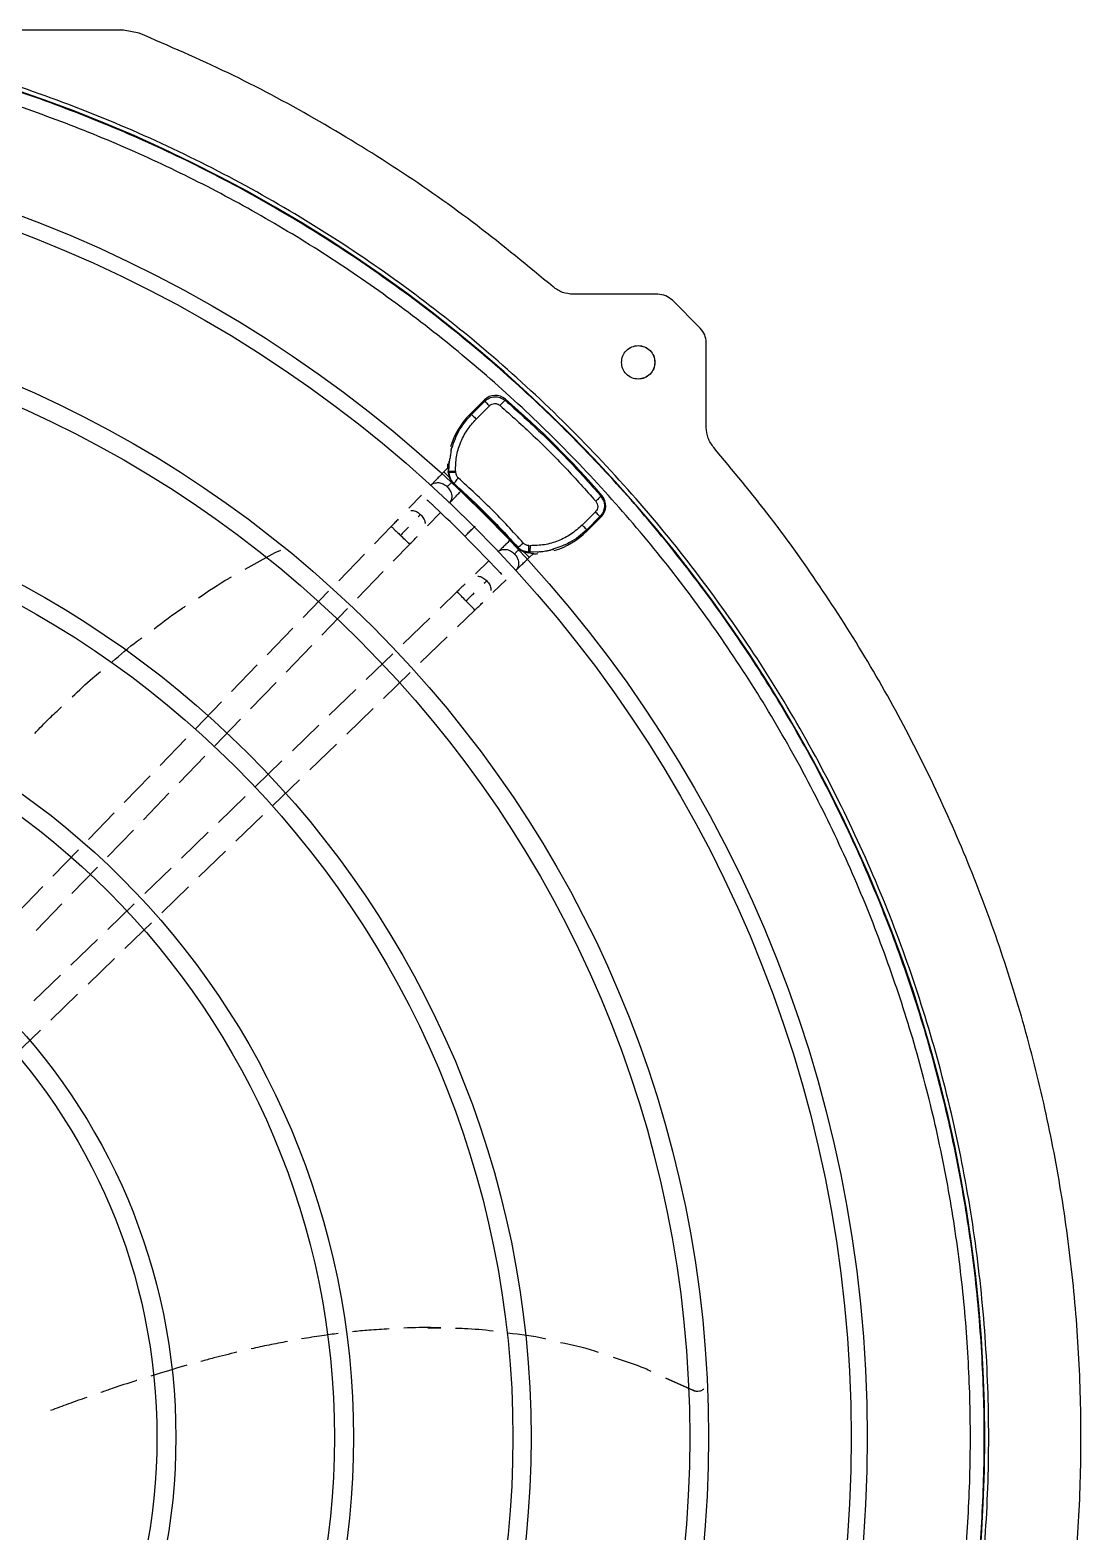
# Model space of a CAD drawing. Extents: x -31 to 236, y -16 to 155.
# Drawn here: x 75.47 to 83.52, y 62.45 to 73.97 of the extents above; entities that cross this region are included whole.
import ezdxf

# ---------------------------------------------------------------- set-up
doc = ezdxf.new("R2010")
doc.units = 0
doc.header["$MEASUREMENT"] = 0
doc.layers.get('0').update_dxf_attribs({"linetype": 'CONTINUOUS'})

msp = doc.modelspace()

# ---------------------------------------------------------------- linework, layer by layer
at = {"color": 7, "linetype": 'Continuous', "lineweight": 25}
for p, q in [((76.18135, 73.9656), (73.62462, 73.9656)), ((76.30084, 73.94205), (76.18135, 73.9656)), ((80.27767, 71.94015), (79.62806, 71.94015)), ((80.60235, 71.68069), (80.38901, 71.89403)), ((80.64847, 70.91973), (80.64847, 71.56935)), ((78.83667, 71.01904), (78.94826, 71.13063)), ((78.9492, 71.11951), (78.84903, 71.01926)), ((78.90458, 71.00341), (78.98619, 71.0851)), ((78.94826, 71.13063), (78.9492, 71.11951)), ((79.10859, 71.13675), (79.10965, 71.12528)), ((78.84903, 71.01926), (78.83667, 71.01904)), ((78.88449, 70.98332), (78.90458, 71.00341)), ((78.66742, 70.61076), (78.63678, 70.57907)), ((78.67028, 70.58262), (78.67638, 70.58291)), ((78.67099, 70.57338), (78.67028, 70.58262)), ((78.67668, 70.57364), (78.67099, 70.57338)), ((78.67099, 70.57338), (78.67834, 70.53907)), ((78.67638, 70.58291), (78.67926, 70.66321)), ((78.67638, 70.58291), (78.67668, 70.57364)), ((78.68352, 70.54443), (78.67668, 70.57364)), ((78.7267, 70.58464), (78.727, 70.5752)), ((78.69952, 70.50214), (78.71186, 70.48922)), ((78.71186, 70.48922), (78.71611, 70.48941)), ((78.46519, 70.40111), (78.36823, 70.3004)), ((79.8496, 70.39574), (79.83866, 70.39627)), ((78.51254, 70.16647), (78.61054, 70.26827)), ((79.79859, 70.2727), (79.7169, 70.19109)), ((79.84348, 70.23541), (79.73189, 70.12382)), ((79.83287, 70.23583), (79.73263, 70.13566)), ((79.84348, 70.23541), (79.83287, 70.23583)), ((78.23352, 70.16076), (78.10467, 70.02749)), ((79.7169, 70.19109), (79.69681, 70.171)), ((79.73189, 70.12382), (79.73263, 70.13566)), ((78.24959, 69.89418), (78.375, 70.02388)), ((79.20278, 70.00273), (79.20241, 69.99867)), ((79.21533, 69.98633), (79.20241, 69.99867)), ((79.28869, 70.01351), (79.29812, 70.0132)), ((77.11477, 69.83318), (77.34402, 69.96171)), ((77.34338, 69.96171), (77.38684, 69.98001)), ((77.34402, 69.96171), (77.34338, 69.96171)), ((77.34402, 69.96171), (77.38704, 69.97984)), ((78.02817, 69.94837), (77.83074, 69.74418)), ((78.98171, 69.89711), (78.8798, 69.79816)), ((79.25224, 69.96517), (79.28651, 69.95786)), ((79.287, 69.96331), (79.25332, 69.97123)), ((79.28651, 69.95786), (79.287, 69.96331)), ((79.29572, 69.95717), (79.28651, 69.95786)), ((79.29629, 69.96301), (79.287, 69.96331)), ((79.292, 69.92376), (79.32377, 69.95448)), ((79.29629, 69.96301), (79.29572, 69.95717)), ((79.37657, 69.9659), (79.29629, 69.96301)), ((77.97567, 69.61088), (78.17272, 69.81468)), ((77.75404, 69.66486), (77.55751, 69.46161)), ((78.73807, 69.66081), (78.60776, 69.53481)), ((79.01339, 69.6535), (79.11459, 69.75176)), ((77.70179, 69.32762), (77.89914, 69.53174)), ((78.52862, 69.45829), (78.3248, 69.26121)), ((78.7425, 69.39127), (78.8749, 69.51929)), ((77.48021, 69.38166), (77.28308, 69.17778)), ((78.45858, 69.11674), (78.66291, 69.31431)), ((77.42822, 69.0447), (77.62542, 69.24864)), ((77.20681, 69.0989), (77.00967, 68.89501)), ((78.24549, 69.18452), (78.04199, 68.98776)), ((77.15459, 68.7617), (77.35165, 68.9655)), ((78.17559, 68.84311), (78.37936, 69.04015)), ((77.96245, 68.91085), (77.75873, 68.71387)), ((76.93249, 68.81519), (76.73559, 68.61155)), ((77.89208, 68.56899), (78.09611, 68.76627)), ((76.88054, 68.47827), (77.07815, 68.68264)), ((77.67952, 68.63729), (77.47573, 68.44024)), ((76.65963, 68.53299), (76.46141, 68.32798)), ((76.60747, 68.19585), (76.80401, 68.39912)), ((77.60946, 68.29572), (77.81336, 68.49287)), ((77.39629, 68.36343), (77.19309, 68.16695)), ((76.38508, 68.24905), (76.18786, 68.04507)), ((77.32546, 68.02112), (77.52969, 68.21859)), ((76.33378, 67.9128), (76.53019, 68.11592)), ((77.11377, 68.09026), (76.90941, 67.89266)), ((76.11101, 67.96559), (75.91393, 67.76177)), ((77.04246, 67.74749), (77.24653, 67.94481)), ((76.05943, 67.62906), (76.25738, 67.83378)), ((76.831, 67.81684), (76.62642, 67.61904)), ((75.83738, 67.68259), (75.64044, 67.47891)), ((76.75981, 67.47418), (76.96292, 67.67058)), ((75.78591, 67.34617), (75.98331, 67.55033)), ((76.5471, 67.54234), (76.34434, 67.34629)), ((75.5638, 67.39965), (75.3665, 67.1956)), ((76.47572, 67.1995), (76.68021, 67.39722)), ((75.51232, 67.06322), (75.70937, 67.26701)), ((76.26417, 67.26877), (76.06068, 67.07202)), ((76.19288, 66.92602), (76.39719, 67.12356)), ((75.98129, 66.99525), (75.77744, 66.79815)), ((75.90979, 66.6523), (76.11373, 66.84949)), ((75.69785, 66.72119), (75.49407, 66.52415)), ((75.6256, 66.37751), (75.8295, 66.57466)), ((75.34162, 66.10293), (75.54584, 66.30039)), ((78.51497, 64.01809), (78.61467, 64.01732)), ((80.54656, 63.53963), (80.33953, 63.63308)), ((80.33958, 63.63219), (80.54603, 63.53963)), ((80.54603, 63.53963), (80.54656, 63.53963)), ((80.58166, 63.53036), (80.58219, 63.53036))]:
    msp.add_line(p, q, dxfattribs=at)
at = {"color": 8, "linetype": 'Continuous', "lineweight": 25}
for p, q in [((79.08066, 71.14169), (79.10965, 71.12528)), ((79.83866, 70.39627), (79.85425, 70.36872)), ((78.45905, 70.25244), (78.44072, 70.23341)), ((79.48027, 69.98941), (79.45455, 69.97938))]:
    msp.add_line(p, q, dxfattribs=at)
for centre, radius in [((71.88574, 63.17881), 9.99706), ((71.88574, 63.1782), 9.87436), ((71.88574, 63.17881), 8.78089), ((71.88574, 63.1782), 8.63615), ((71.88574, 63.1782), 7.41998), ((71.89193, 63.17829), 7.27453), ((71.88574, 63.1782), 6.05846), ((71.88574, 63.1782), 5.9131), ((71.88574, 63.1782), 4.69694), ((71.88574, 63.1782), 4.55158)]:
    msp.add_circle(centre, radius)
at = {"color": 7, "linetype": 'Continuous', "lineweight": 25}
for centre, radius, start, end in [((71.89085, 63.17819), 10.89215, 277.952419, 82.047581), ((74.63302, 65.92017), 6.87338, 40.627992, 49.372027), ((74.63371, 65.92087), 6.11819, 42.504763, 47.493312), ((71.89157, 63.17786), 9.76824, 44.999741, 46.881712), ((71.89682, 63.18287), 9.76098, 43.117375, 45.000762)]:
    msp.add_arc(centre, radius, start, end, dxfattribs=at)
at = {"color": 8, "linetype": 'Continuous', "lineweight": 25}
for centre, radius, start, end in [((73.94376, 65.66052), 6.79828, 45.858, 46.344146), ((67.22403, 58.59711), 15.96606, 45.699879, 46.052529), ((69.3393, 60.47562), 13.14171, 43.911773, 44.341551), ((67.70125, 58.81785), 15.47163, 43.76337, 44.127308)]:
    msp.add_arc(centre, radius, start, end, dxfattribs=at)
at = {"color": 7, "linetype": 'Continuous', "lineweight": 25}
for centre, major_axis, ratio, start_param, end_param in [((79.03174, 71.04697), (-0.00447, 0.11816), 0.99886587, 5.53682267, 7.03021374), ((79.25504, 70.60173), (0.5912, 0.01098), 0.99873841, 2.33824924, 2.83211218), ((79.25504, 70.60173), (0.5912, 0.01098), 0.99873841, 3.0557476, 3.11410526), ((79.75982, 70.31889), (0.11816, -0.00449), 0.99887068, 5.53630704, 7.02969541), ((79.31458, 70.54219), (0.01095, 0.5912), 0.99873353, 3.4485214, 3.94487882), ((79.31458, 70.54219), (0.01095, 0.5912), 0.99873353, 3.16946015, 3.23077009)]:
    msp.add_ellipse(centre, major_axis=major_axis, ratio=ratio, start_param=start_param, end_param=end_param, dxfattribs=at)
for points, knots in [([(64.06045, 55.76677), (64.20298, 55.62104), (64.49012, 55.32745), (64.95497, 54.91627), (65.44755, 54.52574), (65.96883, 54.16095), (66.51685, 53.82377), (67.08958, 53.51716), (67.68438, 53.24364), (68.29787, 53.00559), (68.92704, 52.80476), (69.56856, 52.64254), (70.21882, 52.52), (70.87411, 52.43768), (71.53082, 52.39572), (72.18551, 52.3938), (72.83406, 52.43119), (73.47307, 52.50667), (74.09935, 52.61862), (74.71068, 52.76533), (75.30458, 52.94481), (75.88188, 53.15593), (76.44628, 53.39943), (77.00099, 53.67733), (77.54584, 53.99099), (78.07765, 54.3402), (78.59363, 54.72463), (79.09036, 55.14329), (79.56453, 55.59471), (80.01264, 56.07661), (80.43199, 56.58684), (80.82002, 57.12284), (81.17443, 57.68163), (81.49333, 58.25998), (81.77526, 58.85458), (82.01924, 59.46211), (82.22444, 60.07849), (82.39071, 60.70008), (82.5184, 61.32334), (82.60825, 61.94558), (82.66122, 62.56375), (82.67864, 63.17819), (82.66122, 63.79263), (82.60825, 64.41079), (82.5184, 65.03303), (82.39072, 65.6563), (82.22444, 66.27789), (82.01925, 66.89427), (81.77527, 67.50179), (81.49334, 68.09639), (81.17444, 68.67475), (80.82002, 69.23354), (80.43199, 69.76953), (80.01265, 70.27976), (79.56454, 70.76167), (79.09037, 71.21309), (78.59364, 71.63175), (78.07766, 72.01619), (77.54585, 72.36538), (77.001, 72.67906), (76.44629, 72.95696), (75.88189, 73.20046), (75.30459, 73.41158), (74.71069, 73.59105), (74.09937, 73.73777), (73.47308, 73.84972), (72.83407, 73.9252), (72.18552, 73.96259), (71.53084, 73.96067), (70.87413, 73.91871), (70.21883, 73.8364), (69.56857, 73.71385), (68.92705, 73.55164), (68.29789, 73.3508), (67.6844, 73.11276), (67.08959, 72.83923), (66.51686, 72.53262), (65.96884, 72.19545), (65.44757, 71.83066), (64.95499, 71.44013), (64.49013, 71.02895), (64.20298, 70.73535), (64.06045, 70.58962)], [0, 0, 0, 0, 0.01189592, 0.02396584, 0.03619649, 0.04857359, 0.06108194, 0.07373471, 0.0864717, 0.09927432, 0.11212355, 0.12500004, 0.13787625, 0.15072533, 0.16352795, 0.17626509, 0.18891813, 0.20142621, 0.21380317, 0.22603385, 0.23810393, 0.25000004, 0.2618959, 0.27396585, 0.28619652, 0.29857361, 0.31108196, 0.32373474, 0.33647171, 0.34927432, 0.36212355, 0.37500004, 0.38787624, 0.40072531, 0.41352793, 0.42626506, 0.4389181, 0.45142619, 0.46380314, 0.47603381, 0.48810388, 0.50000001, 0.51189586, 0.52396581, 0.53619649, 0.54857357, 0.56108191, 0.57373469, 0.58647168, 0.59927428, 0.6121235, 0.62499999, 0.63787621, 0.65072529, 0.66352791, 0.67626502, 0.68891805, 0.70142614, 0.71380312, 0.72603376, 0.73810387, 0.74999998, 0.76189582, 0.77396578, 0.78619645, 0.79857355, 0.81108188, 0.82373468, 0.83647168, 0.84927427, 0.86212351, 0.87499998, 0.88787621, 0.90072531, 0.91352792, 0.92626504, 0.93891808, 0.95142617, 0.96380314, 0.97603381, 0.98810396, 1, 1, 1, 1]), ([(73.36943, 52.3908), (73.58385, 52.42397), (74.01271, 52.4903), (74.647, 52.63831), (75.27182, 52.8212), (75.88447, 53.04183), (76.48288, 53.29846), (77.06487, 53.59043), (77.62839, 53.91664), (78.17142, 54.27593), (78.69201, 54.66702), (79.18831, 55.08851), (79.65855, 55.5389), (80.10104, 56.01657), (80.5142, 56.51983), (80.89656, 57.04687), (81.24675, 57.5958), (81.56353, 58.16468), (81.84575, 58.75147), (82.09242, 59.35406), (82.30265, 59.97032), (82.47569, 60.59804), (82.61092, 61.23497), (82.70786, 61.87884), (82.76616, 62.52735), (82.78562, 63.17819), (82.76616, 63.82903), (82.70786, 64.47754), (82.61092, 65.12141), (82.47569, 65.75835), (82.30265, 66.38606), (82.09242, 67.00232), (81.84576, 67.60492), (81.56353, 68.1917), (81.24676, 68.76058), (80.89656, 69.30952), (80.5142, 69.83655), (80.10104, 70.33981), (79.65855, 70.81748), (79.18832, 71.26787), (78.69202, 71.68936), (78.17143, 72.08045), (77.6284, 72.43974), (77.06488, 72.76595), (76.48289, 73.05793), (75.88448, 73.31456), (75.27183, 73.53519), (74.64701, 73.71808), (74.01272, 73.86608), (73.58386, 73.93242), (73.36944, 73.96559)], [0, 0, 0, 0, 0.02083334, 0.04166665, 0.06250003, 0.08333335, 0.10416665, 0.125, 0.1458333, 0.16666668, 0.18749997, 0.20833336, 0.22916668, 0.25000001, 0.27083332, 0.29166664, 0.31250001, 0.33333334, 0.35416664, 0.37499996, 0.39583334, 0.41666666, 0.43749998, 0.4583333, 0.47916665, 0.5, 0.5208333, 0.54166664, 0.5625, 0.58333332, 0.60416664, 0.62499998, 0.64583333, 0.66666665, 0.68749999, 0.70833331, 0.72916664, 0.74999997, 0.77083333, 0.79166666, 0.81249999, 0.83333331, 0.85416669, 0.875, 0.89583335, 0.91666666, 0.9375, 0.95833334, 0.97916668, 1, 1, 1, 1]), ([(73.62464, 52.39079), (73.8775, 52.43684), (74.38321, 52.52893), (75.12705, 52.73443), (75.85538, 52.98804), (76.5638, 53.29339), (77.249, 53.64764), (77.90749, 54.04939), (78.53604, 54.49653), (79.1315, 54.98689), (79.69091, 55.51799), (80.21149, 56.08721), (80.69065, 56.69171), (81.126, 57.32848), (81.51539, 57.99436), (81.85686, 58.68603), (82.14872, 59.40006), (82.38953, 60.13288), (82.57807, 60.88085), (82.71342, 61.64026), (82.7949, 62.40731), (82.82211, 63.1782), (82.7949, 63.9491), (82.71342, 64.71615), (82.57807, 65.47556), (82.38952, 66.22353), (82.14871, 66.95635), (81.85685, 67.67037), (81.51538, 68.36204), (81.12599, 69.02792), (80.69064, 69.6647), (80.21148, 70.2692), (79.6909, 70.83841), (79.13149, 71.36952), (78.53603, 71.85987), (77.90748, 72.30701), (77.24898, 72.70876), (76.56379, 73.06301), (75.85537, 73.36835), (75.12703, 73.62197), (74.3832, 73.82747), (73.87748, 73.91956), (73.62462, 73.9656)], [0, 0, 0, 0, 0.02500002, 0.05000002, 0.07500002, 0.10000003, 0.12499999, 0.15000004, 0.17499999, 0.20000003, 0.22500003, 0.25, 0.27500001, 0.30000002, 0.325, 0.35000002, 0.375, 0.4, 0.42500002, 0.45000001, 0.47500003, 0.50000003, 0.52499999, 0.55000001, 0.57500001, 0.6, 0.62500003, 0.65, 0.67500002, 0.70000003, 0.72500002, 0.75000002, 0.77499999, 0.80000001, 0.825, 0.85000003, 0.87500003, 0.89999998, 0.92500001, 0.95, 0.975, 1, 1, 1, 1]), ([(79.47402, 71.99729), (79.2821, 72.15629), (78.89827, 72.47429), (78.28528, 72.90338), (77.64778, 73.29409), (76.9872, 73.64553), (76.52963, 73.84321), (76.30084, 73.94205)], [0, 0, 0, 0, 0.20000021, 0.40000034, 0.60000016, 0.8000001, 1, 1, 1, 1]), ([(79.62806, 71.94015), (79.59982, 71.94276), (79.54335, 71.94798), (79.49713, 71.98086), (79.47402, 71.99729)], [0, 0, 0, 0, 0.50000434, 1, 1, 1, 1]), ([(80.38901, 71.89403), (80.37272, 71.90718), (80.34013, 71.93349), (80.29849, 71.93793), (80.27767, 71.94015)], [0, 0, 0, 0, 0.49998968, 1, 1, 1, 1]), ([(80.64847, 71.56935), (80.64625, 71.59017), (80.64181, 71.63181), (80.6155, 71.6644), (80.60235, 71.68069)], [0, 0, 0, 0, 0.49999648, 1, 1, 1, 1]), ([(79.99869, 71.41849), (80.00062, 71.43526), (80.00447, 71.4688), (80.0341, 71.51145), (80.07645, 71.53995), (80.12682, 71.54995), (80.17718, 71.53995), (80.21953, 71.51145), (80.24916, 71.4688), (80.25301, 71.43526), (80.25494, 71.41849)], [0, 0, 0, 0, 0.12499963, 0.24999784, 0.37500175, 0.50000081, 0.62499987, 0.7499989, 0.87500037, 1, 1, 1, 1]), ([(80.12604, 71.54662), (80.14282, 71.54469), (80.1764, 71.54084), (80.21875, 71.51121), (80.24838, 71.46886), (80.25223, 71.43528), (80.25416, 71.41849)], [0, 0, 0, 0, 0.24999852, 0.49999698, 0.75000033, 1, 1, 1, 1]), ([(80.25494, 71.41849), (80.25301, 71.40173), (80.24916, 71.36819), (80.21953, 71.32554), (80.17718, 71.29704), (80.12682, 71.28703), (80.07645, 71.29704), (80.0341, 71.32554), (80.00447, 71.36819), (80.00062, 71.40173), (79.99869, 71.41849)], [0, 0, 0, 0, 0.12500028, 0.25000167, 0.37500021, 0.49999919, 0.62499817, 0.75000159, 0.87499972, 1, 1, 1, 1]), ([(80.25416, 71.41849), (80.25223, 71.40171), (80.24838, 71.36813), (80.21875, 71.32578), (80.1764, 71.29615), (80.14282, 71.2923), (80.12604, 71.29037)], [0, 0, 0, 0, 0.25000096, 0.50000415, 0.75000163, 1, 1, 1, 1]), ([(78.9492, 71.11951), (78.96073, 71.12881), (78.98384, 71.14745), (79.02707, 71.1557), (79.06139, 71.15362), (79.07695, 71.14398), (79.08066, 71.14169)], [0, 0, 0, 0, 0.30725829, 0.61602, 0.90850224, 1, 1, 1, 1]), ([(78.9492, 71.11951), (78.95002, 71.119), (78.95165, 71.11797), (78.96014, 71.11028), (78.9719, 71.09913), (78.98143, 71.08977), (78.98619, 71.0851)], [0, 0, 0, 0, 0.24999965, 0.50000029, 0.74998791, 1, 1, 1, 1]), ([(78.98619, 71.0851), (78.98688, 71.08577), (78.98956, 71.08837), (78.99549, 71.09297), (79.00778, 71.09974), (79.02631, 71.10398), (79.0491, 71.10061), (79.06142, 71.09211), (79.0676, 71.08785)], [0, 0, 0, 0, 0.0321865, 0.12541868, 0.25077472, 0.49987449, 0.74927129, 1, 1, 1, 1]), ([(79.10965, 71.12528), (79.10834, 71.12513), (79.10563, 71.12482), (79.09538, 71.11663), (79.08202, 71.10381), (79.07229, 71.09304), (79.0676, 71.08785)], [0, 0, 0, 0, 0.24106701, 0.49981164, 0.75866265, 1, 1, 1, 1]), ([(79.0676, 71.08785), (79.15328, 71.01148), (79.32526, 70.85821), (79.57141, 70.61204), (79.72482, 70.43994), (79.80134, 70.3541)], [0, 0, 0, 0, 0.3323167, 0.66694633, 1, 1, 1, 1]), ([(79.10965, 71.12528), (79.19495, 71.04916), (79.3657, 70.89679), (79.61024, 70.65225), (79.76256, 70.48155), (79.83866, 70.39627)], [0, 0, 0, 0, 0.33313437, 0.66686563, 1, 1, 1, 1]), ([(78.69274, 70.74118), (78.70875, 70.79171), (78.74152, 70.89518), (78.81264, 70.97726), (78.84903, 71.01926)], [0, 0, 0, 0, 0.4882915, 1, 1, 1, 1]), ([(78.7267, 70.58464), (78.72768, 70.62145), (78.72964, 70.69508), (78.7612, 70.80155), (78.81105, 70.90078), (78.86001, 70.9558), (78.88449, 70.98332)], [0, 0, 0, 0, 0.24999684, 0.49999602, 0.74999698, 1, 1, 1, 1]), ([(78.84903, 71.01926), (78.84967, 71.01857), (78.85094, 71.01718), (78.85896, 71.00902), (78.87036, 70.9975), (78.87978, 70.98804), (78.88449, 70.98332)], [0, 0, 0, 0, 0.25000338, 0.50000912, 0.75000131, 1, 1, 1, 1]), ([(80.70561, 70.7657), (80.68918, 70.78881), (80.6563, 70.83502), (80.65108, 70.8915), (80.64847, 70.91973)], [0, 0, 0, 0, 0.49999752, 1, 1, 1, 1]), ([(78.69275, 70.74118), (78.6918, 70.73576), (78.68982, 70.72448), (78.68787, 70.71111), (78.68551, 70.69693), (78.68256, 70.68212), (78.68036, 70.66947), (78.67927, 70.66321)], [0, 0, 0, 0, 0.22403852, 0.46649465, 0.48175031, 0.74327652, 1, 1, 1, 1]), ([(78.69274, 70.74118), (78.69379, 70.74618), (78.69588, 70.75618), (78.69742, 70.76448), (78.69721, 70.76573), (78.69713, 70.76624)], [0, 0, 0, 0, 0.37192936, 0.74511258, 1, 1, 1, 1]), ([(80.70561, 55.59069), (80.85238, 55.7673), (81.14591, 56.12052), (81.54548, 56.6822), (81.91342, 57.26473), (82.24562, 57.8685), (82.54169, 58.49074), (82.80038, 59.12944), (83.02083, 59.78232), (83.20225, 60.44711), (83.34403, 61.12146), (83.44565, 61.80302), (83.50677, 62.4894), (83.52716, 63.1782), (83.50677, 63.86699), (83.44565, 64.55337), (83.34403, 65.23493), (83.20225, 65.90928), (83.02083, 66.57407), (82.80038, 67.22695), (82.54169, 67.86565), (82.24562, 68.48789), (81.91342, 69.09166), (81.54548, 69.67419), (81.14591, 70.23587), (80.85238, 70.58909), (80.70561, 70.7657)], [0, 0, 0, 0, 0.04166672, 0.08333338, 0.12500007, 0.16666672, 0.20833335, 0.25000008, 0.29166671, 0.33333336, 0.37500001, 0.41666672, 0.45833338, 0.50000004, 0.54166669, 0.58333335, 0.62499999, 0.66666668, 0.70833333, 0.74999999, 0.79166669, 0.83333335, 0.87499997, 0.91666669, 0.95833332, 1, 1, 1, 1]), ([(78.63678, 70.57907), (78.6271, 70.56906), (78.60775, 70.54904), (78.58045, 70.52077), (78.55587, 70.4953), (78.54344, 70.4824), (78.53723, 70.47595)], [0, 0, 0, 0, 0.25005524, 0.49995604, 0.74987649, 1, 1, 1, 1]), ([(78.66679, 70.60979), (78.66686, 70.60996), (78.66719, 70.61074), (78.66776, 70.60888), (78.66877, 70.60213), (78.66965, 70.59067), (78.67028, 70.58262)], [0, 0, 0, 0, 0.05863577, 0.27004327, 0.48702224, 1, 1, 1, 1]), ([(78.67486, 70.63781), (78.67515, 70.63813), (78.67572, 70.63876), (78.67696, 70.6464), (78.67817, 70.65522), (78.67902, 70.66143), (78.67926, 70.66321)], [0, 0, 0, 0, 0.28746739, 0.57417582, 0.87829847, 1, 1, 1, 1]), ([(78.67638, 70.58291), (78.67741, 70.58296), (78.67946, 70.58304), (78.6909, 70.58343), (78.70695, 70.58398), (78.72012, 70.58442), (78.7267, 70.58464)], [0, 0, 0, 0, 0.25000896, 0.50000231, 0.75000529, 1, 1, 1, 1]), ([(78.727, 70.5752), (78.72041, 70.57499), (78.70725, 70.57458), (78.6912, 70.57408), (78.67976, 70.57372), (78.6777, 70.57367), (78.67668, 70.57364)], [0, 0, 0, 0, 0.25001571, 0.5000102, 0.75000993, 1, 1, 1, 1]), ([(78.727, 70.5752), (78.72736, 70.57119), (78.7281, 70.5631), (78.73239, 70.55162), (78.73849, 70.54099), (78.74422, 70.53527), (78.74707, 70.53242)], [0, 0, 0, 0, 0.24780597, 0.49941748, 0.75118697, 1, 1, 1, 1]), ([(78.69952, 70.50214), (78.69158, 70.49392), (78.6774, 70.47924), (78.66779, 70.46927), (78.66356, 70.46488)], [0, 0, 0, 0, 0.55980593, 1, 1, 1, 1]), ([(78.69952, 70.50214), (78.69535, 70.50766), (78.68645, 70.51943), (78.68115, 70.53226), (78.67834, 70.53907)], [0, 0, 0, 0, 0.46912927, 1, 1, 1, 1]), ([(78.76856, 70.4332), (78.76872, 70.43329), (78.76913, 70.43353), (78.76519, 70.43812), (78.7573, 70.44637), (78.74499, 70.45845), (78.72957, 70.47306), (78.71775, 70.48385), (78.71186, 70.48922)], [0, 0, 0, 0, 0.10964548, 0.27183382, 0.44948131, 0.63690298, 0.81912573, 1, 1, 1, 1]), ([(78.74707, 70.53242), (78.74273, 70.52733), (78.73376, 70.5168), (78.72324, 70.50304), (78.71653, 70.49286), (78.71624, 70.49054), (78.71611, 70.48941)], [0, 0, 0, 0, 0.2418848, 0.50002785, 0.7581622, 1, 1, 1, 1]), ([(78.71611, 70.48941), (78.80086, 70.41193), (78.97038, 70.25695), (79.12532, 70.08747), (79.20278, 70.00273)], [0, 0, 0, 0, 0.49999876, 1, 1, 1, 1]), ([(79.24592, 70.03358), (79.16655, 70.12048), (79.00783, 70.29428), (78.83399, 70.45304), (78.74707, 70.53242)], [0, 0, 0, 0, 0.50000115, 1, 1, 1, 1]), ([(78.50736, 70.36463), (78.51166, 70.36106), (78.5217, 70.3527), (78.53339, 70.34246), (78.54008, 70.33661)], [0, 0, 0, 0, 0.42747862, 1, 1, 1, 1]), ([(78.67905, 70.33943), (78.6848, 70.3454), (78.69628, 70.35732), (78.71877, 70.38063), (78.74377, 70.40652), (78.76169, 70.42506), (78.77065, 70.43433)], [0, 0, 0, 0, 0.25000741, 0.49984459, 0.74986004, 1, 1, 1, 1]), ([(79.80134, 70.3541), (79.8056, 70.34793), (79.8141, 70.33562), (79.81747, 70.3128), (79.81259, 70.29161), (79.80445, 70.27875), (79.79926, 70.27339), (79.79858, 70.2727)], [0, 0, 0, 0, 0.25090561, 0.50051494, 0.74978168, 0.96749962, 1, 1, 1, 1]), ([(79.83866, 70.39627), (79.83852, 70.39495), (79.83824, 70.3922), (79.83008, 70.38191), (79.81728, 70.36852), (79.80653, 70.35879), (79.80134, 70.3541)], [0, 0, 0, 0, 0.24124599, 0.50005538, 0.75883315, 1, 1, 1, 1]), ([(79.85425, 70.36872), (79.85685, 70.36455), (79.86684, 70.34854), (79.8691, 70.31376), (79.86082, 70.27051), (79.84219, 70.24739), (79.83287, 70.23583)], [0, 0, 0, 0, 0.10190332, 0.39101349, 0.69543036, 1, 1, 1, 1]), ([(78.54008, 70.33661), (78.54589, 70.3308), (78.5561, 70.32059), (78.56457, 70.31188), (78.56823, 70.30813)], [0, 0, 0, 0, 0.56902682, 1, 1, 1, 1]), ([(79.83287, 70.23583), (79.83238, 70.23664), (79.83138, 70.23824), (79.82373, 70.24669), (79.8126, 70.25843), (79.80326, 70.26794), (79.79859, 70.2727)], [0, 0, 0, 0, 0.25000163, 0.49999258, 0.74999928, 1, 1, 1, 1]), ([(78.28724, 70.21636), (78.279, 70.20782), (78.26187, 70.19008), (78.24318, 70.17075), (78.23348, 70.16071)], [0, 0, 0, 0, 0.48080331, 1, 1, 1, 1]), ([(78.36602, 70.156), (78.35475, 70.14434), (78.33461, 70.12349), (78.31368, 70.10183), (78.30446, 70.0923)], [0, 0, 0, 0, 0.55959197, 1, 1, 1, 1]), ([(78.79879, 70.08501), (78.79909, 70.0853), (78.79976, 70.08595), (78.80516, 70.09132), (78.81367, 70.0998), (78.82439, 70.1105), (78.83711, 70.12321), (78.84993, 70.13604), (78.86093, 70.14705), (78.86992, 70.15608), (78.87575, 70.16194), (78.87643, 70.16265), (78.87674, 70.16296)], [0, 0, 0, 0, 0.0873823, 0.19724861, 0.28764549, 0.38775014, 0.49369129, 0.59997945, 0.70101879, 0.79270034, 0.90857115, 1, 1, 1, 1]), ([(79.69681, 70.171), (79.6693, 70.14652), (79.61427, 70.09756), (79.51504, 70.04771), (79.40857, 70.01614), (79.33494, 70.01418), (79.29812, 70.0132)], [0, 0, 0, 0, 0.24999922, 0.49999974, 0.75000086, 1, 1, 1, 1]), ([(79.73263, 70.13566), (79.6908, 70.09896), (79.61607, 70.03337), (79.52178, 70.00285), (79.48027, 69.98941)], [0, 0, 0, 0, 0.5597021, 1, 1, 1, 1]), ([(79.73262, 70.13567), (79.73195, 70.13629), (79.73059, 70.13753), (79.72247, 70.14551), (79.71098, 70.15688), (79.70153, 70.16629), (79.69681, 70.171)], [0, 0, 0, 0, 0.2499946, 0.49999962, 0.74999359, 1, 1, 1, 1]), ([(78.375, 70.02388), (78.38459, 70.0338), (78.40376, 70.05364), (78.42315, 70.07369), (78.4314, 70.08226), (78.43166, 70.08253)], [0, 0, 0, 0, 0.49208074, 0.98383176, 1, 1, 1, 1]), ([(79.14729, 70.05766), (79.138, 70.04868), (79.11943, 70.03071), (79.0935, 70.0056), (79.07016, 69.98299), (79.05823, 69.97141), (79.05226, 69.96562)], [0, 0, 0, 0, 0.25001606, 0.49999713, 0.74988294, 1, 1, 1, 1]), ([(79.20241, 69.99867), (79.19704, 70.00457), (79.18624, 70.01639), (79.17174, 70.0317), (79.15958, 70.04409), (79.15095, 70.05235), (79.14628, 70.05634), (79.14623, 70.05573), (79.14621, 70.05552)], [0, 0, 0, 0, 0.18048814, 0.36229629, 0.54394035, 0.72654874, 0.90742676, 1, 1, 1, 1]), ([(79.20278, 70.00273), (79.20392, 70.00286), (79.20628, 70.00311), (79.21649, 70.00979), (79.23029, 70.02028), (79.24082, 70.02924), (79.24592, 70.03358)], [0, 0, 0, 0, 0.24184514, 0.49996929, 0.75810627, 1, 1, 1, 1]), ([(79.28869, 70.01351), (79.28467, 70.01387), (79.27659, 70.01461), (79.26511, 70.0189), (79.25448, 70.02499), (79.24876, 70.03073), (79.24592, 70.03358)], [0, 0, 0, 0, 0.24785559, 0.49940941, 0.75122897, 1, 1, 1, 1]), ([(79.287, 69.96331), (79.28704, 69.96432), (79.28713, 69.96635), (79.28752, 69.97775), (79.28805, 69.99377), (79.28848, 70.00693), (79.28869, 70.01351)], [0, 0, 0, 0, 0.25000255, 0.5000074, 0.75000109, 1, 1, 1, 1]), ([(79.29812, 70.0132), (79.2979, 70.00662), (79.29746, 69.99346), (79.29689, 69.97744), (79.29646, 69.96605), (79.29635, 69.96402), (79.29629, 69.96301)], [0, 0, 0, 0, 0.2499994, 0.49999457, 0.75000368, 1, 1, 1, 1]), ([(79.17814, 69.9503), (79.18389, 69.95588), (79.19418, 69.96586), (79.20885, 69.98006), (79.21533, 69.98633)], [0, 0, 0, 0, 0.55832543, 1, 1, 1, 1]), ([(79.1894, 69.8244), (79.1958, 69.83061), (79.20859, 69.84302), (79.23393, 69.86757), (79.26209, 69.89483), (79.28206, 69.91414), (79.29204, 69.9238)], [0, 0, 0, 0, 0.25000575, 0.49989036, 0.74982457, 1, 1, 1, 1]), ([(79.25224, 69.96517), (79.24544, 69.96798), (79.23262, 69.97327), (79.22085, 69.98216), (79.21533, 69.98633)], [0, 0, 0, 0, 0.5308792, 1, 1, 1, 1]), ([(79.29572, 69.95717), (79.30376, 69.95656), (79.31519, 69.9557), (79.32188, 69.95475), (79.32373, 69.95421), (79.32295, 69.95389), (79.32279, 69.95383)], [0, 0, 0, 0, 0.51517222, 0.73295811, 0.94546261, 1, 1, 1, 1]), ([(79.37657, 69.9659), (79.37141, 69.9652), (79.36189, 69.96393), (79.35244, 69.96253), (79.35154, 69.96191), (79.35108, 69.96159)], [0, 0, 0, 0, 0.36680656, 0.67606118, 1, 1, 1, 1]), ([(79.37657, 69.9659), (79.38284, 69.96698), (79.39551, 69.96917), (79.41032, 69.97212), (79.41861, 69.9735), (79.42215, 69.97408), (79.42876, 69.97515), (79.44063, 69.97689), (79.44914, 69.97841), (79.45455, 69.97938)], [0, 0, 0, 0, 0.25661188, 0.51806189, 0.53325279, 0.55987615, 0.64748299, 0.77623073, 1, 1, 1, 1]), ([(79.47951, 69.98386), (79.47873, 69.98392), (79.47717, 69.98404), (79.46808, 69.98223), (79.45908, 69.98033), (79.45455, 69.97938)], [0, 0, 0, 0, 0.33193991, 0.66326956, 1, 1, 1, 1]), ([(76.75548, 69.61278), (76.83218, 69.665), (76.91567, 69.72185), (77.00334, 69.77072), (77.01047, 69.7747)], [0, 0, 0, 0, 0.91860531, 1, 1, 1, 1]), ([(79.0219, 69.85445), (79.02567, 69.85078), (79.0344, 69.84229), (79.04461, 69.83207), (79.05041, 69.82627)], [0, 0, 0, 0, 0.43220236, 1, 1, 1, 1]), ([(79.05041, 69.82627), (79.05627, 69.81958), (79.0665, 69.8079), (79.07484, 69.79787), (79.0784, 69.79359)], [0, 0, 0, 0, 0.57249425, 1, 1, 1, 1]), ([(78.80012, 69.72085), (78.79867, 69.71944), (78.78903, 69.71011), (78.76781, 69.68957), (78.74799, 69.6704), (78.73807, 69.66081)], [0, 0, 0, 0, 0.08145612, 0.54049927, 1, 1, 1, 1]), ([(78.8067, 69.59005), (78.81884, 69.60178), (78.84051, 69.62274), (78.86125, 69.64281), (78.87038, 69.65164)], [0, 0, 0, 0, 0.56005914, 1, 1, 1, 1]), ([(76.41535, 69.37525), (76.48685, 69.43045), (76.56584, 69.49143), (76.64952, 69.54481), (76.65745, 69.54987)], [0, 0, 0, 0, 0.9052251, 1, 1, 1, 1]), ([(78.8749, 69.51929), (78.88483, 69.52889), (78.90468, 69.54808), (78.92512, 69.56787), (78.93404, 69.57651), (78.93471, 69.57716)], [0, 0, 0, 0, 0.48066635, 0.96100236, 1, 1, 1, 1]), ([(76.0945, 69.12238), (76.15795, 69.17759), (76.23202, 69.24203), (76.31124, 69.29933), (76.32259, 69.30755)], [0, 0, 0, 0, 0.85662034, 1, 1, 1, 1]), ([(75.78916, 68.85364), (75.84022, 68.90333), (75.91006, 68.97129), (75.98543, 69.03255), (76.0057, 69.04902)], [0, 0, 0, 0, 0.73116059, 1, 1, 1, 1]), ([(75.50129, 68.5741), (75.53877, 68.61387), (75.60498, 68.6841), (75.67616, 68.74898), (75.70703, 68.77712)], [0, 0, 0, 0, 0.56623899, 1, 1, 1, 1]), ([(78.21864, 64.00941), (78.16621, 64.00674), (78.07177, 64.00194), (77.97775, 63.99165), (77.93593, 63.98707)], [0, 0, 0, 0, 0.55514403, 1, 1, 1, 1]), ([(78.61462, 64.0177), (78.59907, 64.01829), (78.50397, 64.02188), (78.4087, 64.01871), (78.32902, 64.01606)], [0, 0, 0, 0, 0.16353052, 1, 1, 1, 1]), ([(79.0139, 63.99354), (78.94071, 64.00092), (78.84498, 64.01057), (78.74871, 64.01328), (78.72605, 64.01392)], [0, 0, 0, 0, 0.76457621, 1, 1, 1, 1]), ([(77.43727, 63.9131), (77.39052, 63.90448), (77.29763, 63.88734), (77.20555, 63.86636), (77.15981, 63.85593)], [0, 0, 0, 0, 0.50332845, 1, 1, 1, 1]), ([(77.82708, 63.97426), (77.78566, 63.96911), (77.69157, 63.95743), (77.5981, 63.94152), (77.54578, 63.93262)], [0, 0, 0, 0, 0.44029486, 1, 1, 1, 1]), ([(79.41691, 63.93201), (79.41502, 63.93248), (79.32018, 63.95596), (79.22246, 63.96647), (79.12671, 63.97678)], [0, 0, 0, 0, 0.02001675, 1, 1, 1, 1]), ([(79.82129, 63.82954), (79.81206, 63.83279), (79.71772, 63.86599), (79.61912, 63.88602), (79.53016, 63.90409)], [0, 0, 0, 0, 0.09773289, 1, 1, 1, 1]), ([(77.05106, 63.83099), (76.99187, 63.81679), (76.89948, 63.79462), (76.80794, 63.76927), (76.77504, 63.76017)], [0, 0, 0, 0, 0.6406631, 1, 1, 1, 1]), ([(80.22639, 63.68414), (80.21086, 63.6913), (80.11751, 63.73428), (80.01864, 63.76449), (79.93621, 63.78968)], [0, 0, 0, 0, 0.1663641, 1, 1, 1, 1]), ([(76.66682, 63.73067), (76.59601, 63.7103), (76.50398, 63.68383), (76.41269, 63.65496), (76.39164, 63.6483)], [0, 0, 0, 0, 0.76934196, 1, 1, 1, 1]), ([(76.28363, 63.61438), (76.28107, 63.61357), (76.2175, 63.59362), (76.12532, 63.56288), (76.03606, 63.53196), (76.00719, 63.52196)], [0, 0, 0, 0, 0.02765901, 0.6855714, 1, 1, 1, 1]), ([(80.62736, 63.55009), (80.62469, 63.54735), (80.61629, 63.53868), (80.59691, 63.53063), (80.57087, 63.52939), (80.55497, 63.53609), (80.54656, 63.53963)], [0, 0, 0, 0, 0.13036355, 0.41167111, 0.68901902, 1, 1, 1, 1]), ([(75.90025, 63.48504), (75.85322, 63.46838), (75.7602, 63.43542), (75.66768, 63.40113), (75.62194, 63.38417)], [0, 0, 0, 0, 0.50556187, 1, 1, 1, 1]), ([(80.57222, 63.53113), (80.57206, 63.53112), (80.56282, 63.53075), (80.55435, 63.53522), (80.54603, 63.53963)], [0, 0, 0, 0, 0.01676163, 1, 1, 1, 1])]:
    msp.add_open_spline(points, degree=3, knots=knots, dxfattribs=at)
at = {"color": 8, "linetype": 'Continuous', "lineweight": 25}
for points, knots in [([(78.53728, 70.47593), (78.53731, 70.47599), (78.54266, 70.48508), (78.56375, 70.49433), (78.59667, 70.4989), (78.63334, 70.48912), (78.65349, 70.47296), (78.66356, 70.46488)], [0, 0, 0, 0, 0.00169376, 0.25126883, 0.50084049, 0.75041668, 1, 1, 1, 1]), ([(78.66356, 70.46488), (78.672, 70.45505), (78.68888, 70.4354), (78.69945, 70.39957), (78.69751, 70.36491), (78.68516, 70.34793), (78.67901, 70.33946)], [0, 0, 0, 0, 0.25043044, 0.50084899, 0.75127545, 1, 1, 1, 1]), ([(78.71611, 70.48941), (78.71036, 70.49532), (78.69902, 70.50698), (78.68686, 70.52569), (78.68448, 70.53905), (78.68352, 70.54443)], [0, 0, 0, 0, 0.37986093, 0.75032961, 1, 1, 1, 1]), ([(78.38415, 70.28311), (78.387, 70.28353), (78.40087, 70.2856), (78.42896, 70.27612), (78.44902, 70.26034), (78.45905, 70.25244)], [0, 0, 0, 0, 0.11476511, 0.55738726, 1, 1, 1, 1]), ([(78.45905, 70.25244), (78.46722, 70.2427), (78.48355, 70.22321), (78.49388, 70.19714), (78.49268, 70.1848), (78.49256, 70.18355)], [0, 0, 0, 0, 0.4732944, 0.9465786, 1, 1, 1, 1]), ([(78.2335, 70.16069), (78.23349, 70.1607), (78.23174, 70.16243), (78.23806, 70.15636), (78.25284, 70.14215), (78.27672, 70.11911), (78.29521, 70.10123), (78.30446, 70.0923)], [0, 0, 0, 0, 0.00099531, 0.25074074, 0.50049931, 0.75024908, 1, 1, 1, 1]), ([(79.25332, 69.97123), (79.24941, 69.97196), (79.23759, 69.97419), (79.22031, 69.98577), (79.20868, 69.99703), (79.20278, 70.00273)], [0, 0, 0, 0, 0.19596077, 0.59231253, 1, 1, 1, 1]), ([(79.0523, 69.96559), (79.05234, 69.96565), (79.05788, 69.97459), (79.07942, 69.98307), (79.11242, 69.98655), (79.14875, 69.97554), (79.16834, 69.95871), (79.17814, 69.9503)], [0, 0, 0, 0, 0.00163359, 0.25122662, 0.50082067, 0.75040929, 1, 1, 1, 1]), ([(79.17814, 69.9503), (79.18624, 69.9402), (79.20245, 69.91999), (79.21181, 69.88382), (79.20871, 69.84925), (79.19579, 69.83268), (79.18935, 69.82442)], [0, 0, 0, 0, 0.2504065, 0.50081816, 0.7512313, 1, 1, 1, 1]), ([(79.2918, 69.92406), (79.29188, 69.92398), (79.29239, 69.92347), (79.29011, 69.92585), (79.2849, 69.9313), (79.2764, 69.94013), (79.26553, 69.95141), (79.25667, 69.96058), (79.25224, 69.96517)], [0, 0, 0, 0, 0.03508789, 0.22807331, 0.42105436, 0.61404154, 0.8070165, 1, 1, 1, 1]), ([(78.89798, 69.77847), (78.89913, 69.77857), (78.91138, 69.77974), (78.93736, 69.76939), (78.95685, 69.75306), (78.9666, 69.7449)], [0, 0, 0, 0, 0.0491261, 0.52454951, 1, 1, 1, 1]), ([(78.94676, 69.72565), (78.9473, 69.72617), (78.95505, 69.73368), (78.96104, 69.73949), (78.9666, 69.7449)], [0, 0, 0, 0, 0.07003966, 1, 1, 1, 1]), ([(78.9666, 69.7449), (78.97448, 69.73487), (78.99025, 69.71481), (78.9997, 69.68704), (78.99769, 69.67347), (78.99731, 69.6709)], [0, 0, 0, 0, 0.44776489, 0.89554432, 1, 1, 1, 1])]:
    msp.add_open_spline(points, degree=3, knots=knots, dxfattribs=at)

doc.saveas('drawing.dxf')
